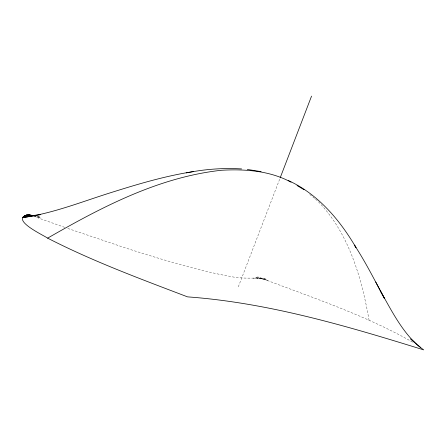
<?xml version="1.0" encoding="UTF-8"?>
<svg xmlns="http://www.w3.org/2000/svg" width="446" height="446" viewBox="0 0 446 446"><rect width="100%" height="100%" fill="white"/><g stroke="black" fill="none" stroke-linecap="round" stroke-linejoin="round"><path stroke-width="0.33" stroke-dasharray="2.23 1.67" d="M238.303 286.895L279.91 178.528M253.138 278.131L265.242 278.209C253.518 277.696 241.732 279.101 230.136 276.375C213.3 273.409 196.742 269.1 180.273 264.567A203.945 15.66 20 0 1 124.93 247.753L67.296 228.274M37.442 216.304L40.179 216.433L37.414 216.143M34.27 216.511L40.854 217.787L35.061 216.232M267.968 280.573L256.64 277.423L266.764 279.419L255.045 277.841L257.933 276.899C310.371 297.025 364.427 314.542 413.358 342.567M64.681 227.354L33.74 216.343M309.792 194.462L315.01 198.771M315.534 199.206L317.624 200.929C348.839 232.851 361.572 277.473 369.093 320.328"/><path stroke-width="0.67" d="M280.155 177.876L311.548 96.119M33.127 215.713L28.622 214.509C8.513 219.097 43.636 235.232 47.633 238.142C101.56 207.15 158.631 177.162 221.383 170.266C245.021 168.906 269.88 170.723 291.054 182.18M186.25 172.914C204.424 169.201 223.072 167.824 241.593 168.922M193.458 171.593C164.145 176.086 135.762 184.761 107.553 193.687C79.477 202.668 51.753 213.584 22.395 217.665L40.324 214.693L23.125 216.566L31.895 215.959M35.942 215.468L24.458 215.669L30.607 215.97M32.58 215.635L26.364 214.978L29.659 215.613M247.257 169.419L261.094 171.638M28.622 214.509L31.822 215.658M288.205 180.479C317.909 193.926 339.813 219.939 355.992 247.552L354.453 245.099C365.608 262.164 374.774 280.417 384.368 298.374L375.744 282.023M47.633 238.142C92.679 261.267 140.306 278.845 187.549 296.869C268.397 302.745 346.665 325.954 423.7 349.881L417.506 345.276M297.03 185.519L304.049 189.717M420.756 347.579L410.727 338.966L414.1 342.104M417.01 344.758C401.183 329.917 391.32 310.26 380.789 291.606"/></g></svg>
